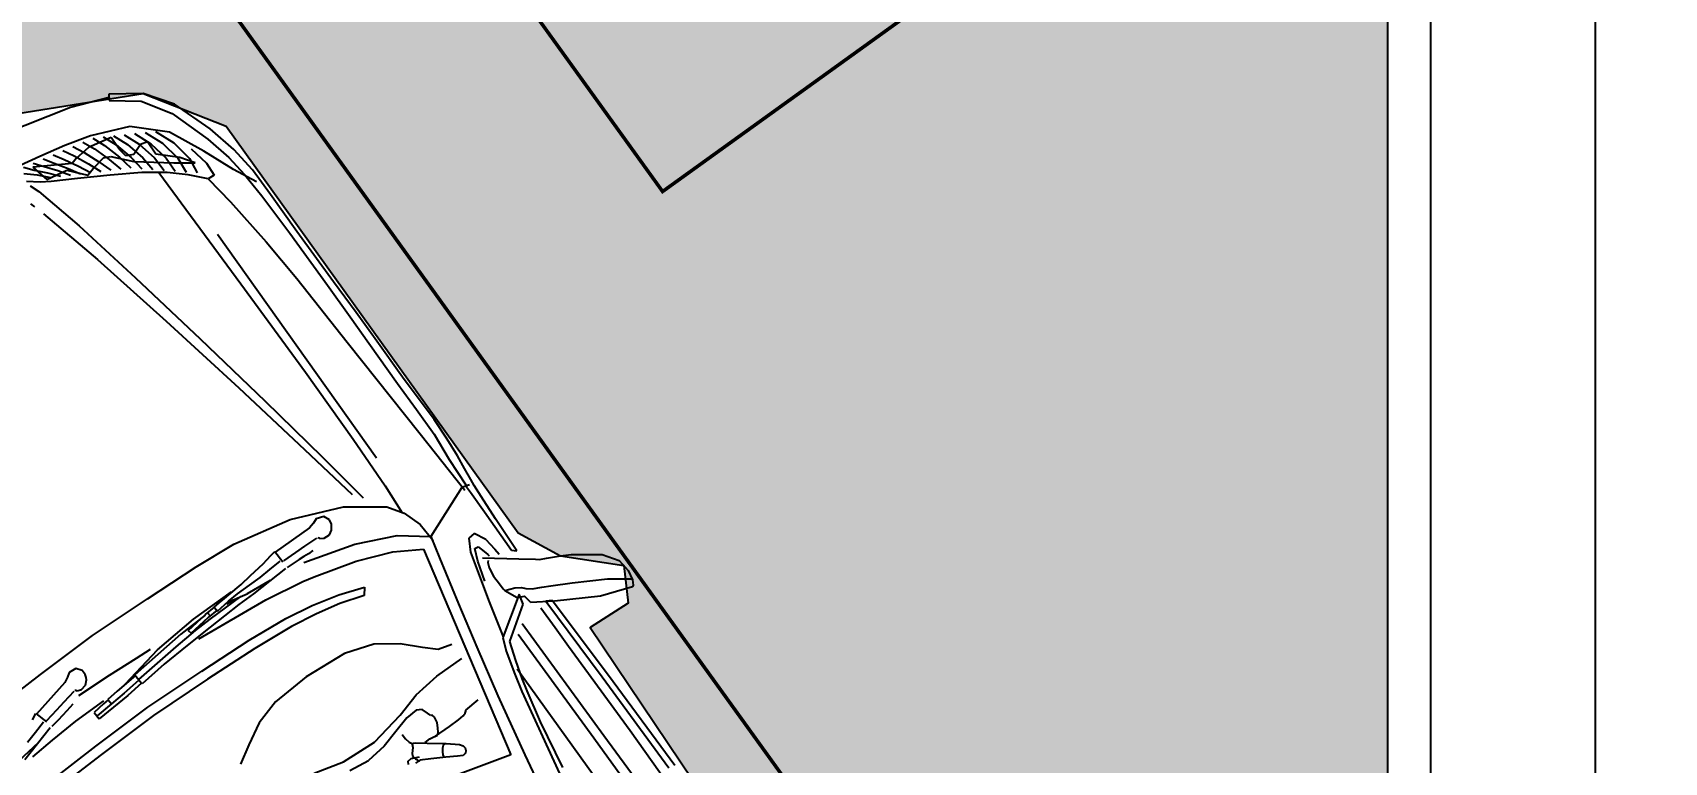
# Model space of a CAD drawing. Header units: millimetres. Extents: x 1170 to 1315, y 90 to 135.
# Drawn here: x 1291.532 to 1295.324, y 108.719 to 110.416 of the extents above; entities that cross this region are included whole.
import ezdxf

# ---------------------------------------------------------------- set-up
doc = ezdxf.new("R2010")
doc.units = ezdxf.units.MM
doc.header["$LTSCALE"] = 20
doc.header["$MEASUREMENT"] = 0
doc.layers.get('0').update_dxf_attribs({"linetype": 'CONTINUOUS'})
doc.layers.get('DEFPOINTS').update_dxf_attribs({"linetype": 'CONTINUOUS'})
for name, color, linetype in [('COTA', 7, 'CONTINUOUS'), ('Indic_Corte_Vista', 2, 'CONTINUOUS'), ('J-Paredes', 7, 'CONTINUOUS')]:
    doc.layers.add(name, color=color, linetype=linetype)
doc.layers.add('E-Pen-C', color=4, linetype='CONTINUOUS', lineweight=15)
doc.layers.add('E-Pen-G', color=3, linetype='CONTINUOUS', lineweight=30)
doc.styles.add('F2', font='ARIALN.TTF')
doc.dimstyles.new('DIMENSION-1', dxfattribs={"dimtxt": 0.145, "dimasz": 0.07, "dimexe": 1, "dimexo": 0, "dimgap": 0.12, "dimtad": 1, "dimzin": 7, "dimdsep": 46, "dimtxsty": 'F2', "dimblk1": 'TRACO', "dimblk2": 'TRACO', "dimsah": 1, "dimcen": 1, "dimse1": 1, "dimse2": 1, "dimclrd": 4, "dimclre": 256, "dimclrt": 4, "dimadec": 8, "dimazin": 0, "dimtfac": 1, "dimtix": 1, "dimtmove": 2, "dimatfit": 3, "dimldrblk": 'TRACO', "dimfxl": 1, "dimtolj": 1, "dimtzin": 0, "dimarcsym": 0})

# ---------------------------------------------------------------- blocks, each defined once
blk = doc.blocks.new('TRACO')
at = {"layer": 'E-Pen-C'}
for p, q in [((0, 1), (0, -1)), ((-1, 0), (1, 0))]:
    blk.add_line(p, q, dxfattribs=at)
at = {"layer": 'E-Pen-G'}
blk.add_line((-0.424, -0.424), (0.424, 0.424), dxfattribs=at)
blk = doc.blocks.new('*D370')
at = {"layer": 'COTA', "color": 4, "linetype": 'Continuous', "lineweight": -2}
blk.add_line((1295.1644, 99.2343), (1295.1644, 115.7254), dxfattribs=at)
at = {"layer": 'DEFPOINTS', "color": 0, "linetype": 'Continuous'}
for p in [(1294.7816, 115.7954), (1295.1644, 115.7954), (1294.7816, 99.1643)]:
    blk.add_point(p, dxfattribs=at)
at = {"layer": 'COTA', "color": 4, "linetype": 'Continuous', "lineweight": -2, "xscale": 0.07, "yscale": 0.07, "zscale": 0.07}
for p, rotation in [((1295.1644, 115.7954), 90), ((1295.1644, 99.1643), 270)]:
    blk.add_blockref('TRACO', p, dxfattribs=dict(at, rotation=rotation))
at = {"layer": 'COTA', "color": 4, "linetype": 'Continuous', "insert": (1294.9704, 107.4798), "char_height": 0.145, "attachment_point": 5, "rotation": 90, "style": 'F2'}
blk.add_mtext('\\A1;16.64', dxfattribs=at)
blk = doc.blocks.new('*D372')
at = {"layer": 'COTA', "color": 4, "linetype": 'Continuous', "lineweight": -2}
blk.add_line((1295.6183, 115.8754), (1295.6183, 95.2284), dxfattribs=at)
at = {"layer": 'DEFPOINTS', "color": 0, "linetype": 'Continuous'}
for p in [(1294.7816, 115.9454), (1294.7816, 95.1584), (1295.6183, 95.1584)]:
    blk.add_point(p, dxfattribs=at)
at = {"layer": 'COTA', "color": 4, "linetype": 'Continuous', "lineweight": -2, "xscale": 0.07, "yscale": 0.07, "zscale": 0.07}
for p, rotation in [((1295.6183, 115.9454), 90), ((1295.6183, 95.1584), 270)]:
    blk.add_blockref('TRACO', p, dxfattribs=dict(at, rotation=rotation))
at = {"layer": 'COTA', "color": 4, "linetype": 'Continuous', "insert": (1295.4243, 105.5519), "char_height": 0.145, "attachment_point": 5, "rotation": 90, "style": 'F2'}
blk.add_mtext('\\A1;20.79', dxfattribs=at)
blk = doc.blocks.new('Austin Mini dessus')
at = {"color": 8, "flags": 128}
for points in [[(0.7123, 3.1286), (0.7203, 3.1896)], [(0.5909, 3.1628), (0.5858, 3.0317)], [(0.6969, 3.1476), (0.6884, 3.1193)], [(0.6998, 3.0852), (0.7263, 3.1761)], [(0.7318, 3.1572), (0.726, 3.0977)], [(0.8014, 3.1546), (0.7962, 3.0235)], [(0.8194, 3.0235), (0.8246, 3.1546)], [(0.6884, 3.1193), (0.6795, 3.0899)], [(0.6338, 2.997), (0.6553, 3.0927)], [(0.6607, 3.1082), (0.6538, 3.0932)], [(0.6538, 3.0932), (0.6836, 3.0845)], [(0.6818, 3.0817), (0.6747, 3.0485)], [(0.6957, 3.0601), (0.6993, 3.0807)], [(0.726, 3.0977), (0.7219, 3.0275)], [(0.6747, 3.0485), (0.6693, 3.0237)], [(0.6902, 3.0313), (0.6957, 3.0601)], [(0.5858, 3.0317), (0.5818, 2.8809)], [(0.6273, 2.9847), (0.6338, 2.997)], [(0.6693, 3.0237), (0.6625, 2.9905)], [(0.6853, 3.0102), (0.6902, 3.0313)], [(0.7219, 3.0275), (0.7205, 2.9476)], [(0.7962, 3.0235), (0.7923, 2.8727)], [(0.8155, 2.8727), (0.8194, 3.0235)], [(0.6202, 2.9747), (0.6273, 2.9847)], [(0.6221, 2.9567), (0.6202, 2.9747)], [(0.6662, 2.9608), (0.6577, 2.9524)], [(0.6618, 2.9878), (0.6631, 2.986)], [(0.6631, 2.986), (0.6661, 2.9845)], [(0.6661, 2.9845), (0.6693, 2.9748)], [(0.6693, 2.9748), (0.6662, 2.9608)], [(0.677, 2.9877), (0.6796, 2.9022)], [(0.7259, 2.9524), (0.7277, 2.9669)], [(0.7277, 2.9669), (0.7297, 2.9812)], [(0.7297, 2.9812), (0.7484, 2.9804)], [(0.7369, 2.9367), (0.7402, 2.9806)], [(0.7461, 2.9374), (0.7484, 2.9804)], [(0.6341, 2.9475), (0.6221, 2.9567)], [(0.6455, 2.9473), (0.6341, 2.9475)], [(0.6529, 2.9495), (0.6455, 2.9473)], [(0.6577, 2.9524), (0.6529, 2.9495)], [(0.7205, 2.9096), (0.7234, 2.9377)], [(0.7244, 2.9379), (0.7259, 2.9524)], [(0.7244, 2.9379), (0.7369, 2.9367)], [(0.7339, 2.8986), (0.7369, 2.9367)], [(0.7427, 2.8947), (0.7461, 2.9374)], [(0.6796, 2.9022), (0.6837, 2.8284)], [(0.7179, 2.8836), (0.6962, 2.7767)], [(0.718, 2.8814), (0.7205, 2.9096)], [(0.7339, 2.8986), (0.7283, 2.8522)], [(0.7381, 2.8519), (0.7427, 2.8947)], [(0.5818, 2.8809), (0.5858, 2.7275)], [(0.7054, 2.7825), (0.7131, 2.8533)], [(0.7131, 2.8533), (0.7381, 2.8519)], [(0.7152, 2.8533), (0.718, 2.8814)], [(0.7277, 2.8526), (0.7218, 2.7949)], [(0.7325, 2.784), (0.7401, 2.8518)], [(0.7923, 2.8727), (0.7962, 2.7218)], [(0.8194, 2.7218), (0.8155, 2.8727)], [(0.6837, 2.8284), (0.6857, 2.7893)], [(0.6962, 2.7767), (0.6866, 2.668)], [(0.6979, 2.7113), (0.7054, 2.7825)], [(0.7218, 2.7949), (0.7156, 2.7372)], [(0.7279, 2.7148), (0.7325, 2.784)], [(0.9991, 2.7314), (1.0249, 2.7734)], [(0.7156, 2.7372), (0.7107, 2.6794)], [(0.9712, 2.6829), (0.9991, 2.7314)], [(0.5858, 2.7275), (0.5909, 2.5917)], [(0.6946, 2.6403), (0.6979, 2.7113)], [(0.701, 2.6926), (0.6971, 2.6657)], [(0.701, 2.6926), (0.7101, 2.6911)], [(0.7244, 2.6467), (0.7279, 2.7148)], [(0.7962, 2.7218), (0.8014, 2.5907)], [(0.8246, 2.5907), (0.8194, 2.7218)], [(0.6866, 2.668), (0.6857, 2.5588)], [(0.6971, 2.6657), (0.6937, 2.6386)], [(0.7033, 2.6376), (0.7063, 2.6647)], [(0.7063, 2.6647), (0.71, 2.6915)], [(0.7107, 2.6794), (0.709, 2.6356)], [(0.731, 2.6835), (0.7474, 2.5042)], [(0.9535, 2.6232), (0.9712, 2.6829)], [(0.6937, 2.6386), (0.692, 2.6115)], [(0.6934, 2.6323), (0.7028, 2.6314)], [(0.7015, 2.6106), (0.7033, 2.6376)], [(0.709, 2.6356), (0.7085, 2.5917)], [(0.7219, 2.6045), (0.7244, 2.6467)], [(0.9474, 2.5318), (0.9535, 2.6232)], [(1.1407, 2.6458), (1.1591, 2.5751)], [(0.5909, 2.5917), (0.5988, 2.49)], [(0.689, 2.5822), (0.6878, 2.5675)], [(0.6903, 2.5972), (0.689, 2.5822)], [(0.6914, 2.6119), (0.6903, 2.5972)], [(0.6924, 2.6121), (0.7034, 2.6111)], [(0.7034, 2.6111), (0.6997, 2.5769)], [(0.7026, 2.5837), (0.7038, 2.5662)], [(0.7085, 2.5917), (0.7072, 2.5478)], [(0.7197, 2.5621), (0.7219, 2.6045)], [(0.8014, 2.5907), (0.8092, 2.4916)], [(0.8325, 2.4916), (0.8246, 2.5907)], [(0.6878, 2.5675), (0.6847, 2.5306)], [(0.6997, 2.5769), (0.6975, 2.5497)], [(0.6975, 2.5497), (0.6975, 2.5161)], [(0.7038, 2.5662), (0.7072, 2.5489)], [(0.7072, 2.5489), (0.7105, 2.5317)], [(0.7193, 2.5199), (0.7197, 2.5621)], [(1.1591, 2.5751), (1.1632, 2.4901)], [(1.184, 2.5749), (1.1902, 2.5259)], [(0.6847, 2.5306), (0.6807, 2.5008)], [(0.6975, 2.5161), (0.6972, 2.4854)], [(0.7164, 2.4705), (0.7105, 2.5317)], [(0.714, 2.4253), (0.7193, 2.5199)], [(0.7474, 2.5042), (0.7622, 2.4097)], [(0.9547, 2.4275), (0.9474, 2.5318)], [(1.184, 2.4768), (1.1902, 2.5259)], [(0.5988, 2.49), (0.6278, 2.3505)], [(0.6807, 2.5008), (0.6754, 2.4613)], [(0.6972, 2.4854), (0.6952, 2.456)], [(0.8092, 2.4916), (0.8202, 2.4242)], [(0.8415, 2.4274), (0.8325, 2.4916)], [(1.1632, 2.4901), (1.1462, 2.4053)], [(1.1712, 2.4352), (1.184, 2.4768)], [(0.6699, 2.4354), (0.6674, 2.4227)], [(0.673, 2.4486), (0.6699, 2.4354)], [(0.6754, 2.4613), (0.673, 2.4486)], [(0.6952, 2.456), (0.6932, 2.4254)], [(0.8536, 2.369), (0.8415, 2.4274)], [(0.9762, 2.3595), (0.9547, 2.4275)], [(1.1602, 2.3961), (1.1712, 2.4352)], [(1.1861, 2.427), (1.1983, 2.4265)], [(1.2248, 2.4245), (1.2303, 2.429)], [(1.2303, 2.429), (1.2352, 2.4335)], [(1.2352, 2.4335), (1.2399, 2.4364)], [(1.2399, 2.4364), (1.2445, 2.4366)], [(1.2447, 2.4518), (1.2434, 2.4425)], [(1.2434, 2.4425), (1.2511, 2.4245)], [(1.2445, 2.4366), (1.2498, 2.4346)], [(1.2514, 2.4554), (1.2447, 2.4518)], [(1.2498, 2.4346), (1.2546, 2.4325)], [(1.2546, 2.4325), (1.2574, 2.4319)], [(1.2574, 2.4319), (1.2583, 2.4319)], [(1.2585, 2.435), (1.2579, 2.4403)], [(1.259, 2.431), (1.2585, 2.435)], [(1.2586, 2.4282), (1.2588, 2.4289)], [(1.2704, 2.4052), (1.2586, 2.4282)], [(1.2588, 2.4289), (1.259, 2.431)], [(-0.3975, 2.3367), (-0.4126, 2.4151)], [(-0.3863, 2.3895), (-0.3657, 2.3661)], [(-0.3478, 2.3704), (-0.3677, 2.3955)], [(-0.3546, 2.3944), (-0.3323, 2.3856)], [(-0.32, 2.4176), (-0.3092, 2.4141)], [(-0.2838, 2.4064), (-0.1243, 2.3655)], [(0.6674, 2.4227), (0.6984, 2.421)], [(0.6695, 2.3245), (0.669, 2.4226)], [(0.6972, 2.4178), (0.6978, 2.3839)], [(0.715, 2.4096), (0.7145, 2.4208)], [(0.7153, 2.3984), (0.715, 2.4096)], [(0.7156, 2.3872), (0.7153, 2.3984)], [(0.7622, 2.4097), (0.7686, 2.3821)], [(0.8202, 2.4242), (0.8359, 2.3599)], [(1.1462, 2.4053), (1.1298, 2.3473)], [(1.1583, 2.3676), (1.1602, 2.3961)], [(1.1983, 2.4265), (1.21, 2.4246)], [(1.21, 2.4246), (1.2177, 2.4194)], [(1.2177, 2.4194), (1.2172, 2.4191)], [(1.2172, 2.4191), (1.2172, 2.4174)], [(1.2172, 2.4174), (1.2201, 2.4129)], [(1.2178, 2.4212), (1.2248, 2.4245)], [(1.2201, 2.4129), (1.2359, 2.3915)], [(1.2319, 2.3948), (1.2313, 2.3807)], [(1.2359, 2.3915), (1.262, 2.3561)], [(1.2871, 2.3751), (1.2704, 2.4052)], [(1.3706, 2.2486), (1.3331, 2.3893)], [(-0.4897, 2.3776), (-0.4494, 2.2119)], [(-0.3989, 2.3821), (-0.3794, 2.3657)], [(-0.3935, 2.3577), (-0.3726, 2.3419)], [(-0.3864, 2.3641), (-0.3443, 2.3544)], [(-0.3402, 2.2847), (-0.3864, 2.3641)], [(-0.3794, 2.3657), (-0.3561, 2.3436)], [(-0.3657, 2.3661), (-0.3434, 2.3447)], [(-0.3346, 2.3489), (-0.3478, 2.3704)], [(-0.3443, 2.3544), (-0.3348, 2.3038)], [(-0.3323, 2.3856), (-0.2128, 2.3556)], [(-0.2128, 2.3556), (-0.0386, 2.3181)], [(-0.1243, 2.3655), (0.085, 2.3182)], [(0.6978, 2.3839), (0.6981, 2.3586)], [(0.6981, 2.3586), (0.6989, 2.3247)], [(0.7163, 2.3745), (0.7156, 2.3872)], [(0.717, 2.3616), (0.7163, 2.3745)], [(0.7167, 2.349), (0.717, 2.3616)], [(0.7276, 2.3821), (0.761, 2.261)], [(0.7686, 2.3821), (0.7952, 2.2812)], [(0.8359, 2.3599), (0.8558, 2.3002)], [(0.8715, 2.3124), (0.8536, 2.369)], [(1.0114, 2.309), (0.9762, 2.3595)], [(1.1655, 2.3554), (1.1583, 2.3676)], [(1.1793, 2.3508), (1.1655, 2.3554)], [(1.2296, 2.3558), (1.2218, 2.3507)], [(1.2336, 2.3591), (1.2296, 2.3558)], [(1.2313, 2.3807), (1.2324, 2.3718)], [(1.2324, 2.3718), (1.2342, 2.3662)], [(1.235, 2.3623), (1.2336, 2.3591)], [(1.2342, 2.3662), (1.234, 2.3268)], [(1.2342, 2.3662), (1.235, 2.3623)], [(1.2607, 2.3612), (1.2619, 2.3648)], [(1.2617, 2.3576), (1.2607, 2.3612)], [(1.2619, 2.3648), (1.2664, 2.3692)], [(1.262, 2.3561), (1.2817, 2.3316)], [(1.2664, 2.3692), (1.2729, 2.3742)], [(1.2729, 2.3742), (1.279, 2.3779)], [(1.279, 2.3779), (1.2846, 2.3787)], [(1.3014, 2.3519), (1.2871, 2.3751)], [(1.3075, 2.3397), (1.3014, 2.3519)], [(-0.3843, 2.2744), (-0.3975, 2.3367)], [(-0.3881, 2.3334), (-0.3657, 2.3181)], [(-0.3726, 2.3419), (-0.3464, 2.3212)], [(-0.3657, 2.3181), (-0.3368, 2.2988)], [(-0.3561, 2.3436), (-0.3321, 2.324)], [(-0.3464, 2.3212), (-0.3209, 2.3033)], [(-0.3048, 2.2947), (-0.3346, 2.3489)], [(-0.0386, 2.3181), (0.1643, 2.2777)], [(0.085, 2.3182), (0.3093, 2.2706)], [(0.6278, 2.3505), (0.675, 2.2324)], [(0.6659, 2.3111), (0.6695, 2.3245)], [(0.6989, 2.3218), (0.7006, 2.3204)], [(0.7006, 2.3204), (0.7038, 2.3197)], [(0.7038, 2.3197), (0.7091, 2.3109)], [(1.1298, 2.3473), (1.1216, 2.2828)], [(1.1879, 2.3474), (1.1793, 2.3508)], [(1.1894, 2.3447), (1.1879, 2.3474)], [(1.1965, 2.3431), (1.1894, 2.3447)], [(1.2102, 2.3451), (1.1965, 2.3431)], [(1.2218, 2.3507), (1.2102, 2.3451)], [(1.234, 2.3268), (1.2334, 2.3009)], [(1.2817, 2.3316), (1.2889, 2.3268)], [(1.2889, 2.3268), (1.2958, 2.3258)], [(1.2958, 2.3258), (1.3019, 2.3278)], [(1.3019, 2.3278), (1.3066, 2.3322)], [(1.3066, 2.3322), (1.3075, 2.3397)], [(-0.3827, 2.309), (-0.3589, 2.2942)], [(-0.3774, 2.2846), (-0.352, 2.2704)], [(-0.3589, 2.2942), (-0.3272, 2.2763)], [(-0.3449, 2.2704), (-0.3402, 2.2847)], [(-0.3368, 2.2988), (-0.3096, 2.2826)], [(-0.3348, 2.3038), (-0.2973, 2.271)], [(-0.3272, 2.2763), (-0.2983, 2.2619)], [(-0.2675, 2.228), (-0.3048, 2.2947)], [(0.1643, 2.2777), (0.3699, 2.2387)], [(0.6613, 2.2997), (0.6659, 2.3111)], [(0.6672, 2.2826), (0.6613, 2.2997)], [(0.6809, 2.2764), (0.6672, 2.2826)], [(0.6921, 2.2787), (0.6809, 2.2764)], [(0.6988, 2.2826), (0.6921, 2.2787)], [(0.7029, 2.2864), (0.6988, 2.2826)], [(0.7093, 2.2966), (0.7029, 2.2864)], [(0.7091, 2.3109), (0.7093, 2.2966)], [(0.7952, 2.2812), (0.8271, 2.1996)], [(0.8558, 2.3002), (0.8715, 2.3124)], [(1.0484, 2.2716), (1.0114, 2.309)], [(1.1216, 2.2828), (1.1216, 2.212)], [(1.2269, 2.2752), (1.2254, 2.2741)], [(1.2299, 2.279), (1.2269, 2.2752)], [(1.2323, 2.2864), (1.2299, 2.279)], [(1.2334, 2.3009), (1.2323, 2.2864)], [(-0.3686, 2.2124), (-0.3843, 2.2744)], [(-0.372, 2.2602), (-0.3452, 2.2466)], [(-0.352, 2.2704), (-0.3175, 2.2539)], [(-0.3489, 2.2319), (-0.3449, 2.2704)], [(-0.3452, 2.2466), (-0.3079, 2.2315)], [(-0.3175, 2.2539), (-0.287, 2.2412)], [(-0.3028, 2.2519), (-0.3094, 2.2175)], [(-0.2973, 2.271), (-0.3028, 2.2519)], [(0.3093, 2.2706), (0.5139, 2.2288)], [(0.3699, 2.2387), (0.552, 2.2057)], [(0.761, 2.261), (0.8021, 2.1691)], [(0.8634, 2.1376), (1.3706, 2.2486)], [(1.0731, 2.2446), (1.0484, 2.2716)], [(1.0817, 2.212), (1.0731, 2.2446)], [(1.2254, 2.2741), (1.2227, 2.2366)], [(1.3891, 2.2224), (1.4881, 2.2396)], [(-0.4494, 2.2119), (-0.4163, 2.1254)], [(-0.3332, 2.1259), (-0.3686, 2.2124)], [(-0.3666, 2.2358), (-0.3383, 2.2228)], [(-0.3612, 2.2114), (-0.3315, 2.199)], [(-0.3375, 2.1754), (-0.3489, 2.2319)], [(-0.3383, 2.2228), (-0.2982, 2.209)], [(-0.3094, 2.2175), (-0.3021, 2.202)], [(-0.3079, 2.2315), (-0.2757, 2.2204)], [(-0.3021, 2.202), (-0.261, 2.1651)], [(-0.2982, 2.209), (-0.2645, 2.1997)], [(-0.2299, 2.1644), (-0.2675, 2.228)], [(0.5139, 2.2288), (0.6638, 2.199)], [(0.552, 2.2057), (0.6848, 2.1831)], [(0.675, 2.2324), (0.7337, 2.1502)], [(0.8271, 2.1996), (0.8634, 2.1376)], [(1.2411, 2.1935), (1.3891, 2.2224)], [(-0.3492, 2.1901), (-0.3167, 2.1765)], [(-0.3267, 2.1761), (-0.3375, 2.1754)], [(-0.3372, 2.1687), (-0.3019, 2.154)], [(-0.3315, 2.199), (-0.2886, 2.1866)], [(-0.3036, 2.1762), (-0.3267, 2.1761)], [(-0.3167, 2.1765), (-0.2725, 2.1648)], [(-0.2827, 2.1724), (-0.3036, 2.1762)], [(-0.2886, 2.1866), (-0.2532, 2.179)], [(-0.2744, 2.1557), (-0.2827, 2.1724)], [(-0.2725, 2.1648), (-0.2368, 2.1592)], [(-0.261, 2.1651), (-0.2046, 2.0909)], [(-0.1958, 2.1163), (-0.2299, 2.1644)], [(0.8021, 2.1691), (0.849, 2.1068)], [(1.0142, 2.1447), (1.1207, 2.1686)], [(1.1207, 2.1686), (1.2411, 2.1935)], [(1.2652, 2.143), (1.4713, 2.1819)], [(1.4643, 2.1668), (1.3475, 2.1478)], [(-0.4226, 2.1216), (-0.4101, 2.1302)], [(-0.4101, 2.1302), (-0.3656, 2.0699)], [(-0.269, 2.0579), (-0.3332, 2.1259)], [(-0.3251, 2.1474), (-0.2871, 2.1315)], [(-0.3131, 2.126), (-0.2723, 2.109)], [(-0.3019, 2.154), (-0.2565, 2.1429)], [(-0.2871, 2.1315), (-0.2405, 2.1211)], [(-0.2847, 2.1294), (-0.2744, 2.1557)], [(-0.2803, 2.1124), (-0.2847, 2.1294)], [(-0.2565, 2.1429), (-0.2204, 2.1395)], [(-0.2069, 2.1325), (0.1144, 2.1265)], [(0.1144, 2.1265), (0.369, 2.1233)], [(0.5603, 2.1227), (0.6914, 2.1247)], [(0.6914, 2.1247), (0.7656, 2.1289)], [(0.7337, 2.1502), (0.769, 2.1254)], [(0.769, 2.1254), (0.8118, 2.1109)], [(0.9014, 2.1189), (1.0142, 2.1447)], [(1.1678, 2.118), (1.2232, 2.1328)], [(1.241, 2.1243), (1.1985, 2.1123)], [(1.2232, 2.1328), (1.2652, 2.143)], [(1.2712, 2.132), (1.241, 2.1243)], [(1.3475, 2.1478), (1.2712, 2.132)], [(-0.3778, 2.0561), (-0.4226, 2.1216)], [(-0.301, 2.1047), (-0.2575, 2.0865)], [(-0.2456, 2.1137), (-0.2803, 2.1124)], [(-0.2723, 2.109), (-0.2245, 2.0993)], [(-0.2575, 2.0865), (-0.2084, 2.0774)], [(-0.2071, 2.072), (-0.2456, 2.1137)], [(-0.2405, 2.1211), (-0.204, 2.1197)], [(-0.2245, 2.0993), (-0.1876, 2.0999)], [(-0.2046, 2.0909), (-0.1762, 2.0504)], [(-0.1629, 2.08), (-0.1958, 2.1163)], [(0.6276, 2.1045), (-0.0104, 2.1045)], [(0.369, 2.1233), (0.5603, 2.1227)], [(0.7979, 1.9816), (0.849, 2.1068)], [(0.8118, 2.1109), (0.8596, 2.1076)], [(0.849, 2.1068), (0.9014, 2.1189)], [(1.0511, 2.0835), (1.1363, 2.104)], [(1.0772, 2.0166), (1.1373, 2.1061)], [(1.1544, 2.0979), (1.1018, 2.0227)], [(1.1373, 2.1061), (1.1678, 2.118)], [(1.1985, 2.1123), (1.1544, 2.0979)], [(1.216, 2.1209), (1.5491, 2.1189)], [(-0.3153, 2.0107), (-0.3778, 2.0561)], [(-0.3656, 2.0699), (-0.3005, 2.0279)], [(-0.289, 2.0833), (-0.2428, 2.064)], [(-0.1866, 2.0184), (-0.269, 2.0579)], [(-0.2428, 2.064), (-0.1924, 2.0556)], [(-0.2084, 2.0774), (-0.1711, 2.0801)], [(-0.1762, 2.0504), (-0.2071, 2.072)], [(-0.1924, 2.0556), (-0.1547, 2.0604)], [(-0.1288, 2.0473), (-0.1629, 2.08)], [(0.9036, 2.0367), (0.932, 2.0521)], [(0.959, 2.0503), (0.9308, 2.0393)], [(0.932, 2.0521), (0.9769, 2.0648)], [(1.006, 2.0645), (0.959, 2.0503)], [(0.9769, 2.0648), (1.0511, 2.0835)], [(1.1368, 2.0506), (1.4588, 2.0461)], [(1.1518, 2.0725), (1.4497, 2.0682)], [(1.4497, 2.0682), (1.6696, 2.0663)], [(-0.2203, 1.9763), (-0.3153, 2.0107)], [(-0.3005, 2.0279), (-0.2047, 1.9948)], [(-0.2082, 2.0394), (-0.1605, 2.0298)], [(-0.1118, 1.9868), (-0.1866, 2.0184)], [(-0.1605, 2.0298), (-0.1273, 2.0313)], [(-0.1288, 2.0473), (-0.0554, 2.0362)], [(-0.1273, 2.0313), (-0.1288, 2.0473)], [(-0.0554, 2.0362), (0.0688, 2.0223)], [(0.0688, 2.0223), (0.18, 2.0136)], [(0.18, 2.0136), (0.3684, 2.0036)], [(0.9015, 2.0205), (0.9036, 2.0367)], [(0.9284, 2.0063), (0.9015, 2.0205)], [(0.9308, 2.0393), (0.932, 2.031)], [(0.932, 2.031), (0.9488, 2.0255)], [(0.9488, 2.0255), (0.9598, 2.0229)], [(0.9589, 2.0374), (1.0093, 1.97)], [(0.9598, 2.0229), (0.9637, 2.0221)], [(0.9712, 2.0303), (0.975, 2.0331)], [(0.975, 2.0331), (0.9869, 2.0382)], [(0.9869, 2.0382), (1.0083, 2.0409)], [(1.0083, 2.0409), (1.031, 2.0405)], [(1.031, 2.0405), (1.0455, 2.0396)], [(1.0455, 2.0396), (1.0506, 2.0392)], [(1.0506, 2.0392), (1.0806, 2.025)], [(1.0506, 2.0392), (1.0594, 2.0164)], [(1.0594, 2.0164), (1.0677, 2.0031)], [(1.1018, 2.0227), (1.0772, 2.0166)], [(1.0806, 2.025), (1.0877, 2.0092)], [(1.4588, 2.0461), (1.6944, 2.0429)], [(-0.1499, 1.9594), (-0.2203, 1.9763)], [(-0.2047, 1.9948), (-0.141, 1.9797)], [(-0.141, 1.9797), (-0.088, 1.9728)], [(-0.0578, 1.9603), (-0.1118, 1.9868)], [(-0.088, 1.9728), (-0.0243, 1.9685)], [(0.3684, 2.0036), (0.6405, 1.9886)], [(0.6405, 1.9886), (0.8064, 1.9798)], [(0.8032, 1.9639), (0.7979, 1.9816)], [(0.7996, 1.9716), (0.8012, 1.972)], [(0.8012, 1.972), (0.803, 1.9721)], [(0.803, 1.9721), (0.8187, 1.9717)], [(0.8745, 1.9713), (0.9836, 1.9722)], [(0.9284, 2.0063), (0.9435, 2.0041)], [(0.9435, 2.0041), (0.9588, 2.0023)], [(0.9588, 2.0023), (0.9744, 2.0007)], [(0.9836, 1.9722), (0.9918, 1.9626)], [(1.0677, 2.0031), (1.0753, 1.9968)], [(1.0753, 1.9968), (1.0842, 1.9851)], [(1.0842, 1.9851), (1.0947, 1.9644)], [(1.1088, 2.0056), (1.0877, 2.0092)], [(1.1378, 1.9593), (1.1088, 2.0056)], [(1.1339, 1.9626), (1.1261, 1.9756)], [(1.1261, 1.9756), (1.3452, 1.9705)], [(1.1323, 1.9939), (1.1889, 1.9933)], [(1.1889, 1.9933), (1.2417, 1.9931)], [(1.2417, 1.9931), (1.3059, 1.9922)], [(1.3059, 1.9922), (1.4847, 1.9901)], [(1.4847, 1.9901), (1.6616, 1.9901)], [(-0.0857, 1.9511), (-0.1499, 1.9594)], [(-0.0153, 1.9503), (-0.0857, 1.9511)], [(-0.0243, 1.9685), (0.084, 1.9658)], [(0.0907, 1.9502), (-0.0153, 1.9503)], [(0.084, 1.9658), (0.2331, 1.9643)], [(0.2354, 1.9481), (0.0907, 1.9502)], [(0.2331, 1.9643), (0.3237, 1.9638)], [(0.3237, 1.9468), (0.2354, 1.9481)], [(0.3237, 1.9638), (0.3991, 1.9639)], [(0.3994, 1.9465), (0.3237, 1.9468)], [(0.3991, 1.9639), (0.5144, 1.9637)], [(0.5154, 1.9455), (0.3994, 1.9465)], [(0.5144, 1.9637), (0.5887, 1.9626)], [(0.5899, 1.9439), (0.5154, 1.9455)], [(0.5887, 1.9626), (0.6591, 1.9627)], [(0.6316, 1.9433), (0.5899, 1.9439)], [(0.6869, 1.9446), (0.6316, 1.9433)], [(0.6591, 1.9627), (0.7278, 1.9679)], [(0.7321, 1.9476), (0.6869, 1.9446)], [(0.7278, 1.9679), (0.7981, 1.971)], [(0.7655, 1.9512), (0.7321, 1.9476)], [(0.7946, 1.9543), (0.7655, 1.9512)], [(0.8101, 1.9559), (0.7946, 1.9543)], [(0.7981, 1.971), (0.7996, 1.9716)], [(0.8406, 1.9574), (0.8101, 1.9559)], [(0.8187, 1.9717), (0.8745, 1.9713)], [(0.902, 1.9603), (0.8406, 1.9574)], [(0.9918, 1.9626), (0.902, 1.9603)], [(1.0093, 1.97), (1.0326, 1.939)], [(1.0326, 1.939), (1.0383, 1.9315)], [(1.0947, 1.9644), (1.1035, 1.9457)], [(1.1035, 1.9457), (1.127, 1.9007)], [(1.3518, 1.9569), (1.1339, 1.9626)], [(1.1905, 1.8654), (1.1378, 1.9593)], [(1.3452, 1.9705), (1.6075, 1.9666)], [(1.6114, 1.9519), (1.3518, 1.9569)], [(1.0383, 1.9315), (1.0455, 1.9166)], [(1.0455, 1.9166), (1.0602, 1.8867)], [(1.127, 1.9007), (1.1671, 1.8287)], [(1.0602, 1.8867), (1.0718, 1.8645)], [(1.0718, 1.8645), (1.1137, 1.8064)], [(1.2159, 1.792), (1.1905, 1.8654)], [(1.1671, 1.8287), (1.2, 1.7814)], [(1.1137, 1.8064), (1.1476, 1.7819)], [(1.1788, 1.7779), (1.2025, 1.7823)], [(1.2025, 1.7823), (1.2133, 1.7887)], [(1.2133, 1.7887), (1.2159, 1.792)], [(1.1476, 1.7819), (1.1788, 1.7779)]]:
    blk.add_lwpolyline(points, dxfattribs=at)

msp = doc.modelspace()

# ---------------------------------------------------------------- hatches: boundary and pattern name
at = {"layer": 'J-Paredes'}
h = msp.add_hatch(dxfattribs=at)
h.set_pattern_fill('AR-HBONE', color=250, scale=0.025, style=0)
h.paths.add_polyline_path([(1289.7816, 115.7954), (1289.7816, 108.3654), (1290.0808, 108.3654), (1290.0808, 104.8054), (1289.7816, 104.8084), (1289.7816, 98.8084), (1294.6649, 98.8084), (1294.6733, 98.9138), (1294.6814, 99.1307), (1294.6814, 115.7954)])
h.paths.add_polyline_path([(1290.4549, 114.0814), (1290.5901, 114.2907), (1290.744, 114.4307), (1291.1372, 114.7657), (1291.4978, 114.9639), (1291.7889, 115.0106), (1291.9817, 114.9349), (1292.6608, 113.9897), (1292.7591, 113.9358), (1292.9059, 113.9136), (1292.9161, 113.8258), (1292.8279, 113.7691), (1293.6673, 112.5204), (1294.11, 112.0337), (1294.2315, 111.649), (1294.3278, 111.4664), (1294.0937, 111.2685), (1293.8533, 110.9924), (1293.4172, 110.7702), (1293.1216, 110.5925), (1292.8603, 110.6179), (1292.313, 111.109), (1291.8072, 111.9759), (1290.8973, 113.145), (1290.4941, 113.8823), (1290.4604, 114.0544)], flags=16)
h.paths.add_polyline_path([(1290.4549, 109.3451), (1290.5901, 109.5544), (1290.744, 109.6945), (1291.1372, 110.0294), (1291.4978, 110.2276), (1291.7889, 110.2743), (1291.9817, 110.1986), (1292.6608, 109.2534), (1292.7591, 109.1995), (1292.9059, 109.1773), (1292.9161, 109.0895), (1292.8279, 109.0329), (1293.6673, 107.7841), (1294.11, 107.2975), (1294.2315, 106.9127), (1294.3278, 106.7302), (1294.0937, 106.5323), (1293.8533, 106.2561), (1293.4172, 106.0339), (1293.1216, 105.8562), (1292.8603, 105.8816), (1292.313, 106.3727), (1291.8072, 107.2396), (1290.8973, 108.4087), (1290.4941, 109.146), (1290.4604, 109.3181)], flags=16)
h.paths.add_polyline_path([(1292.3009, 103.5691), (1292.3009, 103.6209), (1292.2811, 103.617), (1292.2643, 103.6058)], flags=24)
h.paths.add_polyline_path([(1292.3009, 103.5691), (1292.2643, 103.6058), (1292.2531, 103.589), (1292.2491, 103.5691)], flags=24)
h.paths.add_polyline_path([(1292.3009, 103.5691), (1292.3528, 103.5691), (1292.3488, 103.5493), (1292.3376, 103.5325)], flags=24)
h.paths.add_polyline_path([(1292.3009, 103.5691), (1292.3376, 103.5325), (1292.3208, 103.5213), (1292.3009, 103.5173)], flags=24)
edge = h.paths.add_edge_path(flags=16)
edge.add_line((1292.3009, 103.4655), (1292.3009, 103.6728))
edge = h.paths.add_edge_path(flags=16)
edge.add_arc((1292.3009, 103.5691), 0.0518, 0, 360)
edge = h.paths.add_edge_path(flags=16)
edge.add_line((1292.1973, 103.5691), (1292.6848, 103.5691))
h.paths.add_polyline_path([(1292.3577, 103.5606), (1292.7777, 103.5606), (1292.7777, 103.7769), (1292.3577, 103.7769)], flags=24)
h.paths.add_polyline_path([(1291.2, 103.9501), (1293.7332, 103.9501), (1293.7332, 104.1519), (1291.2, 104.1519)], flags=24)
h.paths.add_polyline_path([(1292.1307, 103.7403), (1292.8793, 103.7403), (1292.8793, 103.9567), (1292.1307, 103.9567)], flags=24)
h.paths.add_polyline_path([(1289.8277, 98.9123), (1289.8777, 98.9123), (1289.8777, 104.9123), (1289.8277, 104.9123)], flags=16)
h.paths.add_polyline_path([(1290.5462, 111.8826), (1290.5462, 112.2784), (1290.2444, 112.2784), (1290.2444, 111.8826)], flags=24)
h.paths.add_polyline_path([(1289.7763, 110.1945), (1290.0797, 110.1945), (1290.0797, 110.4964), (1289.7763, 110.4964)], flags=9)
h.paths.add_polyline_path([(1290.5462, 106.3896), (1290.5462, 106.7855), (1290.2444, 106.7855), (1290.2444, 106.3896)], flags=24)
h.paths.add_polyline_path([(1290.9301, 105.3092), (1290.9301, 105.7974), (1290.6283, 105.7974), (1290.6283, 105.3092)], flags=24)
h.paths.add_polyline_path([(1292.0844, 105.1578), (1292.4803, 105.1578), (1292.4803, 105.4597), (1292.0844, 105.4597)], flags=24)
h.paths.add_polyline_path([(1290.5462, 101.6117), (1290.5462, 102.0075), (1290.2444, 102.0075), (1290.2444, 101.6117)], flags=24)
h.paths.add_polyline_path([(1291.6572, 103.2565), (1293.3791, 103.2565), (1293.3791, 103.4499), (1291.6572, 103.4499)], flags=24)

# ---------------------------------------------------------------- linework, layer by layer
at = {"layer": 'Indic_Corte_Vista', "color": 8}
for p, q in [((1294.6816, 99.1643), (1294.6816, 115.7954)), ((1294.7816, 99.1643), (1294.7816, 115.7954))]:
    msp.add_line(p, q, dxfattribs=at)
msp.add_lwpolyline([(1291.4978, 110.2276), (1291.7889, 110.2743), (1291.9817, 110.1986), (1292.6608, 109.2534), (1292.7591, 109.1995), (1292.9059, 109.1773), (1292.9161, 109.0895), (1292.8279, 109.0329), (1293.6673, 107.7841), (1294.11, 107.2975), (1294.2315, 106.9127), (1294.3278, 106.7302), (1294.0937, 106.5323), (1293.8533, 106.2561), (1293.4172, 106.0339), (1293.1216, 105.8562), (1292.8603, 105.8816), (1292.313, 106.3727), (1291.8072, 107.2396), (1290.8973, 108.4087)], dxfattribs=at)
at = {"layer": 'J-Paredes', "color": 250, "const_width": 0.00833}
for points in [[(1291.5678, 115.7954), (1289.7824, 114.5098), (1292.9962, 110.0465), (1294.7816, 111.332)], [(1291.5678, 111.0591), (1289.7824, 109.7736), (1292.9962, 105.3102), (1294.7816, 106.5957)]]:
    msp.add_lwpolyline(points, close=True, dxfattribs=at)

# ---------------------------------------------------------------- block references
at = {"layer": 'Indic_Corte_Vista', "color": 8, "xscale": -1, "rotation": 125.3560608114845}
msp.add_blockref('Austin Mini dessus', (1293.6844, 111.1559), dxfattribs=at)

# ---------------------------------------------------------------- dimensions: what is measured, and where the dimension line sits
at = {"layer": 'COTA', "color": 7, "linetype": 'Continuous'}
dim = msp.add_linear_dim(base=(1295.6183, 95.1584), p1=(1294.7816, 115.9454), p2=(1294.7816, 95.1584), angle=90, dimstyle='DIMENSION-1', override={"dimadec": 0, "dimfxl": 0.06}, dxfattribs=at)
dim.commit()
dim.dimension.update_dxf_attribs({"geometry": '*D372', "text_midpoint": (1295.4243, 105.5519)})
dim = msp.add_linear_dim(base=(1295.1644, 115.7954), p1=(1294.7816, 99.1643), p2=(1294.7816, 115.7954), angle=90, text='16.64', dimstyle='DIMENSION-1', override={"dimadec": 0, "dimfxl": 0.06}, dxfattribs=at)
dim.commit()
dim.dimension.update_dxf_attribs({"geometry": '*D370', "text_midpoint": (1294.9704, 107.4798)})

doc.saveas('drawing.dxf')
